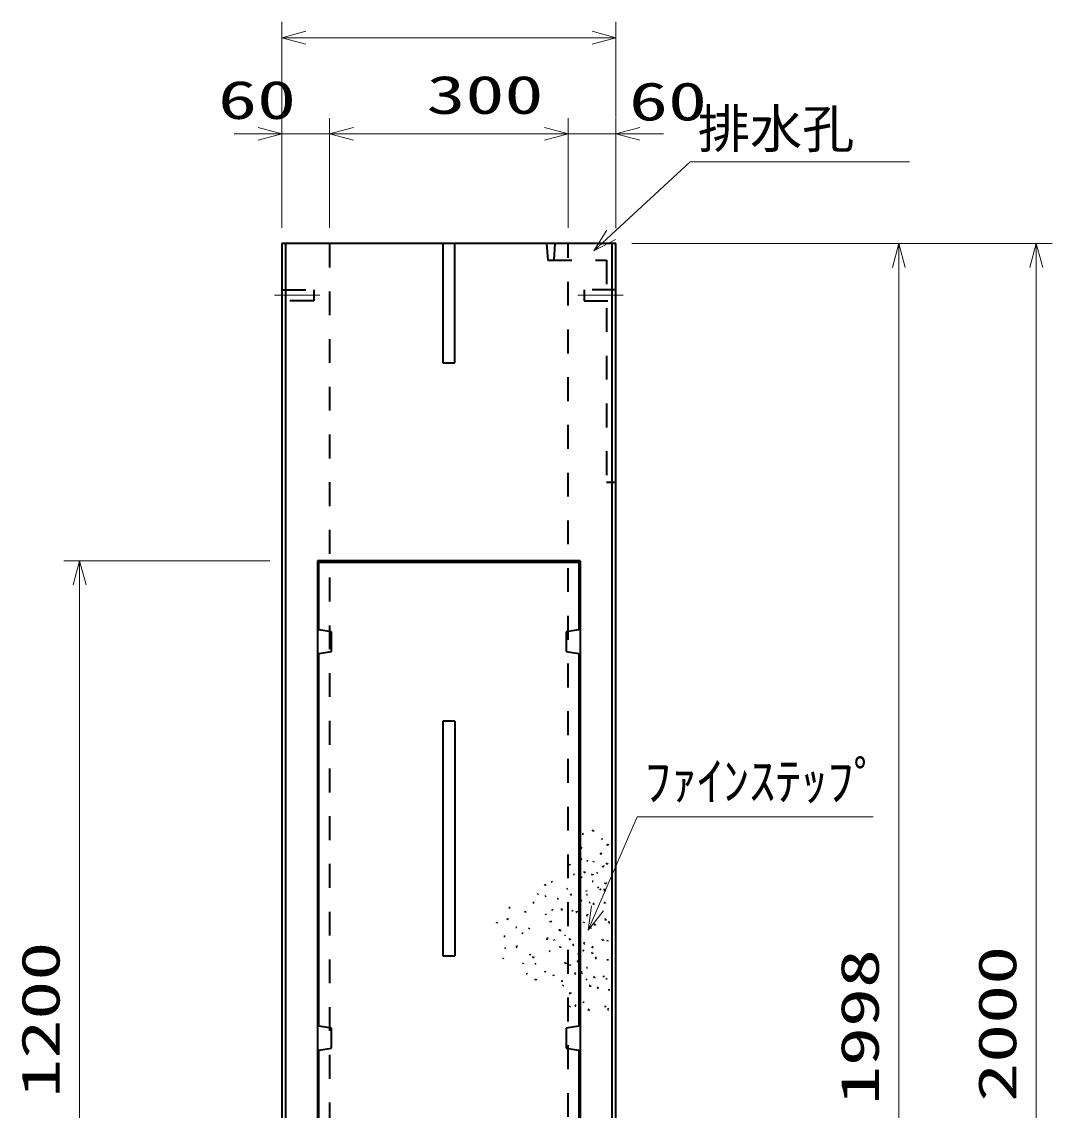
# Model space of a CAD drawing. Units: millimetres on the paper. Extents: x 15 to 1218, y 8 to 859.
# Drawn here: x 469.7 to 534.5, y 627 to 695.4 of the extents above; entities that cross this region are included whole.
import ezdxf
from ezdxf.enums import TextEntityAlignment as Align

# ---------------------------------------------------------------- set-up
doc = ezdxf.new("R2010")
doc.units = ezdxf.units.MM
doc.linetypes.add('USER2', pattern=[18.5, 12, -1.5, 3.5, -1.5])
doc.linetypes.add('USER3', pattern=[3, 1.5, -1.5])
for name, color, linetype, lineweight in [('D-BMK（構造物基準線）', 2, 'USER2', 18), ('D-STR-DIM（寸法）', 7, 'Continuous', 13), ('D-STR-HTXT（WS-旗）', 7, 'Continuous', 13), ('D-STR-HTXT（旗上げ）', 7, 'Continuous', 13), ('D-STR（構造物）', 1, 'Continuous', 35)]:
    doc.layers.add(name, color=color, linetype=linetype, lineweight=lineweight)
doc.styles.add('ＭＳ ゴシック', font='')
doc.styles.get('ＭＳ ゴシック').set_extended_font_data('MS Gothic')

# ---------------------------------------------------------------- blocks, each defined once
blk = doc.blocks.new('_Open30')
at = {"color": 7, "linetype": 'Continuous', "lineweight": 13}
for p, q in [((-1, 0.2679), (0, 0)), ((0, 0), (-1, -0.2679)), ((0, 0), (-1, 0))]:
    blk.add_line(p, q, dxfattribs=at)

msp = doc.modelspace()

# ---------------------------------------------------------------- linework, layer by layer
at = {"layer": 'D-BMK（構造物基準線）'}
for p, q in [((485.56, 678.222), (488.409, 678.222)), ((485.56, 678.222), (488.409, 678.222)), ((504.635, 678.222), (507.484, 678.222)), ((504.635, 678.222), (507.484, 678.222))]:
    msp.add_line(p, q, dxfattribs=at)
at = {"layer": 'D-STR-DIM（寸法）'}
for p, q in [((486.022, 689.369), (486.022, 695.419)), ((486.022, 689.369), (486.022, 695.419)), ((507.022, 689.399), (507.022, 695.419)), ((507.022, 689.399), (507.022, 695.419)), ((487.522, 694.419), (505.522, 694.419)), ((487.522, 694.419), (505.522, 694.419)), ((486.022, 682.472), (486.022, 689.369)), ((486.022, 682.472), (486.022, 689.369)), ((489.022, 682.472), (489.022, 689.369)), ((489.022, 682.524), (489.022, 689.369)), ((489.022, 682.524), (489.022, 689.369)), ((504.022, 682.472), (504.022, 689.369)), ((504.022, 682.472), (504.022, 689.369)), ((504.022, 682.472), (504.022, 689.369)), ((507.022, 682.442), (507.022, 689.369)), ((507.022, 682.442), (507.022, 689.369)), ((484.522, 688.369), (483.022, 688.369)), ((484.522, 688.369), (483.022, 688.369)), ((486.022, 688.369), (489.022, 688.369)), ((486.022, 688.369), (489.022, 688.369)), ((490.522, 688.369), (502.522, 688.369)), ((490.522, 688.369), (492.022, 688.369)), ((490.522, 688.369), (492.022, 688.369)), ((502.522, 688.369), (501.022, 688.369)), ((502.522, 688.369), (501.022, 688.369)), ((504.022, 688.369), (507.022, 688.369)), ((504.022, 688.369), (507.022, 688.369)), ((508.522, 688.369), (510.022, 688.369)), ((508.522, 688.369), (510.022, 688.369)), ((508.022, 681.472), (525.811, 681.472)), ((508.022, 681.472), (525.811, 681.472)), ((524.374, 681.472), (534.451, 681.472)), ((524.374, 681.472), (534.451, 681.472)), ((524.811, 583.072), (524.811, 679.972)), ((524.811, 583.072), (524.811, 679.972)), ((533.451, 582.972), (533.451, 679.972)), ((533.451, 582.972), (533.451, 679.972)), ((485.272, 661.522), (472.309, 661.522)), ((485.272, 661.522), (472.309, 661.522)), ((473.309, 603.022), (473.309, 660.022)), ((473.309, 603.022), (473.309, 660.022))]:
    msp.add_line(p, q, dxfattribs=at)
at = {"layer": 'D-STR-HTXT（WS-旗）'}
msp.add_lwpolyline([(525.476, 686.619), (511.688, 686.619), (506.73, 682.03)], dxfattribs=at)
msp.add_lwpolyline([(525.476, 686.619), (511.688, 686.619), (506.73, 682.03)], dxfattribs=at)
at = {"layer": 'D-STR-HTXT（旗上げ）'}
msp.add_lwpolyline([(523.195, 645.431), (508.365, 645.431), (505.866, 639.681)], dxfattribs=at)
msp.add_lwpolyline([(523.195, 645.431), (508.365, 645.431), (505.866, 639.681)], dxfattribs=at)
at = {"layer": 'D-STR（構造物）'}
for p, q in [((507.022, 681.472), (486.022, 681.472)), ((486.022, 681.472), (486.022, 581.572)), ((507.022, 681.472), (486.022, 681.472)), ((486.022, 681.472), (486.022, 581.572)), ((486.272, 581.572), (486.272, 681.472)), ((486.272, 581.572), (486.272, 681.472)), ((496.147, 681.472), (496.147, 673.972)), ((496.147, 681.472), (496.147, 673.972)), ((496.897, 673.972), (496.897, 681.472)), ((496.897, 673.972), (496.897, 681.472)), ((506.772, 681.472), (506.772, 581.572)), ((506.772, 681.472), (506.772, 581.572)), ((507.022, 581.572), (507.022, 681.472)), ((507.022, 581.572), (507.022, 681.472)), ((496.147, 673.972), (496.897, 673.972)), ((496.147, 673.972), (496.897, 673.972)), ((504.772, 661.522), (488.272, 661.522)), ((488.272, 661.522), (488.272, 601.522)), ((504.772, 661.522), (488.272, 661.522)), ((488.272, 661.522), (488.272, 601.522)), ((488.347, 657.197), (488.347, 661.447)), ((488.347, 661.447), (504.697, 661.447)), ((488.347, 657.197), (488.347, 661.447)), ((488.347, 661.447), (504.697, 661.447)), ((504.697, 661.447), (504.697, 657.197)), ((504.697, 661.447), (504.697, 657.197)), ((504.772, 661.522), (504.772, 601.522)), ((504.772, 661.522), (504.772, 601.522)), ((489.147, 657.072), (488.347, 657.197)), ((489.147, 657.072), (488.347, 657.197)), ((489.147, 655.822), (489.147, 657.072)), ((489.147, 655.822), (489.147, 657.072)), ((504.697, 657.197), (503.897, 657.072)), ((504.697, 657.197), (503.897, 657.072)), ((503.897, 657.072), (503.897, 655.822)), ((503.897, 657.072), (503.897, 655.822)), ((488.347, 655.697), (489.147, 655.822)), ((488.347, 655.697), (489.147, 655.822)), ((488.347, 632.272), (488.347, 655.697)), ((488.347, 632.272), (488.347, 655.697)), ((503.897, 655.822), (504.697, 655.697)), ((503.897, 655.822), (504.697, 655.697)), ((504.697, 655.697), (504.697, 632.272)), ((504.697, 655.697), (504.697, 632.272)), ((496.147, 651.447), (496.147, 636.697)), ((496.897, 651.447), (496.147, 651.447)), ((496.147, 651.447), (496.147, 636.697)), ((496.897, 651.447), (496.147, 651.447)), ((496.897, 651.447), (496.897, 636.697)), ((496.897, 651.447), (496.897, 636.697)), ((504.905, 644.375), (504.977, 644.356)), ((504.905, 644.375), (504.977, 644.356)), ((505.53, 644.55), (505.587, 644.598)), ((505.53, 644.55), (505.587, 644.598)), ((505.587, 644.598), (505.636, 644.541)), ((505.587, 644.598), (505.636, 644.541)), ((506.106, 644.044), (506.181, 644.044)), ((506.106, 644.044), (506.181, 644.044)), ((504.79, 643.52), (504.843, 643.467)), ((504.79, 643.52), (504.843, 643.467)), ((504.843, 643.467), (504.897, 643.52)), ((504.843, 643.467), (504.897, 643.52)), ((506.453, 643.659), (506.506, 643.712)), ((506.453, 643.659), (506.506, 643.712)), ((506.506, 643.712), (506.559, 643.659)), ((506.506, 643.712), (506.559, 643.659)), ((504.884, 642.798), (504.819, 642.76)), ((504.884, 642.798), (504.819, 642.76)), ((505.271, 642.648), (505.197, 642.661)), ((505.271, 642.648), (505.197, 642.661)), ((505.609, 642.577), (505.635, 642.647)), ((505.609, 642.577), (505.635, 642.647)), ((506.089, 643.112), (506.017, 643.092)), ((506.089, 643.112), (506.017, 643.092)), ((506.07, 643.184), (506.089, 643.112)), ((506.07, 643.184), (506.089, 643.112)), ((504.136, 642.384), (504.13, 642.459)), ((504.136, 642.384), (504.13, 642.459)), ((505.054, 641.975), (504.992, 641.932)), ((505.054, 641.975), (504.992, 641.932)), ((505.054, 641.975), (505.097, 641.914)), ((505.054, 641.975), (505.097, 641.914)), ((505.818, 641.901), (505.886, 641.933)), ((505.818, 641.901), (505.886, 641.933)), ((506.206, 642.274), (506.219, 642.348)), ((506.206, 642.274), (506.219, 642.348)), ((506.219, 642.348), (506.293, 642.335)), ((506.219, 642.348), (506.293, 642.335)), ((506.401, 642.474), (506.463, 642.517)), ((506.401, 642.474), (506.463, 642.517)), ((506.463, 642.517), (506.506, 642.456)), ((506.463, 642.517), (506.506, 642.456)), ((502.591, 641.13), (502.538, 641.183)), ((502.591, 641.13), (502.538, 641.183)), ((502.591, 641.13), (502.644, 641.183)), ((502.591, 641.13), (502.644, 641.183)), ((503.007, 641.307), (502.969, 641.372)), ((503.007, 641.307), (502.969, 641.372)), ((504.425, 641.786), (504.354, 641.812)), ((504.425, 641.786), (504.354, 641.812)), ((504.837, 641.67), (504.869, 641.602)), ((504.837, 641.67), (504.869, 641.602)), ((505.488, 641.798), (505.549, 641.841)), ((505.488, 641.798), (505.549, 641.841)), ((505.596, 641.371), (505.522, 641.378)), ((505.596, 641.371), (505.522, 641.378)), ((505.549, 641.841), (505.592, 641.78)), ((505.549, 641.841), (505.592, 641.78)), ((506.334, 641.223), (506.371, 641.288)), ((506.334, 641.223), (506.371, 641.288)), ((506.371, 641.288), (506.436, 641.25)), ((506.371, 641.288), (506.436, 641.25)), ((502.119, 640.547), (502.138, 640.619)), ((502.119, 640.547), (502.138, 640.619)), ((503.972, 640.927), (503.915, 640.879)), ((503.972, 640.927), (503.915, 640.879)), ((504.157, 640.591), (504.219, 640.548)), ((504.157, 640.591), (504.219, 640.548)), ((504.219, 640.548), (504.176, 640.487)), ((504.219, 640.548), (504.176, 640.487)), ((505.165, 640.562), (505.24, 640.562)), ((505.165, 640.562), (505.24, 640.562)), ((505.184, 640.732), (505.17, 640.806)), ((505.184, 640.732), (505.17, 640.806)), ((505.94, 640.955), (505.892, 641.012)), ((505.94, 640.955), (505.892, 641.012)), ((506.051, 640.897), (505.99, 640.854)), ((506.051, 640.897), (505.99, 640.854)), ((506.094, 640.836), (506.051, 640.897)), ((506.094, 640.836), (506.051, 640.897)), ((506.343, 640.845), (506.269, 640.858)), ((506.343, 640.845), (506.269, 640.858)), ((506.33, 640.771), (506.343, 640.845)), ((506.33, 640.771), (506.343, 640.845)), ((501.809, 640.04), (501.884, 640.046)), ((501.809, 640.04), (501.884, 640.046)), ((502.566, 640.422), (502.631, 640.46)), ((502.566, 640.422), (502.631, 640.46)), ((503.383, 640.309), (503.357, 640.239)), ((503.383, 640.309), (503.357, 640.239)), ((504.8, 640.191), (504.875, 640.184)), ((504.8, 640.191), (504.875, 640.184)), ((505.408, 640.04), (505.336, 640.021)), ((505.408, 640.04), (505.336, 640.021)), ((505.571, 640.003), (505.632, 639.96)), ((505.571, 640.003), (505.632, 639.96)), ((505.632, 639.96), (505.589, 639.898)), ((505.632, 639.96), (505.589, 639.898)), ((506.252, 640.047), (506.326, 640.06)), ((506.252, 640.047), (506.326, 640.06)), ((506.326, 640.06), (506.339, 639.986)), ((506.326, 640.06), (506.339, 639.986)), ((500.366, 639.716), (500.291, 639.722)), ((500.366, 639.716), (500.291, 639.722)), ((501.331, 639.425), (501.337, 639.5)), ((501.331, 639.425), (501.337, 639.5)), ((502.585, 639.333), (502.617, 639.265)), ((502.585, 639.333), (502.617, 639.265)), ((503.074, 639.573), (503, 639.58)), ((503.074, 639.573), (503, 639.58)), ((503.634, 639.595), (503.566, 639.563)), ((503.634, 639.595), (503.566, 639.563)), ((503.634, 639.595), (503.602, 639.663)), ((503.634, 639.595), (503.602, 639.663)), ((504.321, 639.489), (504.273, 639.547)), ((504.321, 639.489), (504.273, 639.547)), ((504.574, 639.45), (504.509, 639.413)), ((504.574, 639.45), (504.509, 639.413)), ((504.536, 639.515), (504.574, 639.45)), ((504.536, 639.515), (504.574, 639.45)), ((505.178, 639.224), (505.25, 639.244)), ((505.178, 639.224), (505.25, 639.244)), ((505.25, 639.244), (505.231, 639.316)), ((505.25, 639.244), (505.231, 639.316)), ((499.526, 638.803), (499.506, 638.73)), ((499.526, 638.803), (499.506, 638.73)), ((500.209, 639.026), (500.151, 638.978)), ((500.209, 639.026), (500.151, 638.978)), ((500.257, 638.969), (500.209, 639.026)), ((500.257, 638.969), (500.209, 639.026)), ((500.802, 638.472), (500.727, 638.472)), ((500.802, 638.472), (500.727, 638.472)), ((501.549, 638.389), (501.581, 638.456)), ((501.549, 638.389), (501.581, 638.456)), ((502.86, 638.835), (502.917, 638.884)), ((502.86, 638.835), (502.917, 638.884)), ((502.917, 638.884), (502.965, 638.826)), ((502.917, 638.884), (502.965, 638.826)), ((505.014, 638.843), (504.977, 638.778)), ((505.014, 638.843), (504.977, 638.778)), ((505.437, 638.487), (505.424, 638.413)), ((505.437, 638.487), (505.424, 638.413)), ((505.692, 638.677), (505.63, 638.634)), ((505.692, 638.677), (505.63, 638.634)), ((505.692, 638.677), (505.735, 638.615)), ((505.692, 638.677), (505.735, 638.615)), ((506.382, 638.992), (506.308, 638.979)), ((506.382, 638.992), (506.308, 638.979)), ((506.395, 638.918), (506.382, 638.992)), ((506.395, 638.918), (506.382, 638.992)), ((506.624, 638.822), (506.562, 638.865)), ((506.624, 638.822), (506.562, 638.865)), ((506.581, 638.76), (506.624, 638.822)), ((506.581, 638.76), (506.624, 638.822)), ((499.978, 637.926), (500.053, 637.926)), ((499.978, 637.926), (500.053, 637.926)), ((501.18, 638.087), (501.127, 638.14)), ((501.18, 638.087), (501.127, 638.14)), ((502.687, 637.784), (502.687, 637.709)), ((502.762, 637.784), (502.687, 637.784)), ((502.687, 637.784), (502.687, 637.709)), ((502.762, 637.784), (502.687, 637.784)), ((503.435, 638.329), (503.51, 638.329)), ((503.435, 638.329), (503.51, 638.329)), ((503.51, 638.329), (503.51, 638.254)), ((503.51, 638.329), (503.51, 638.254)), ((503.836, 637.998), (503.783, 637.945)), ((503.836, 637.998), (503.783, 637.945)), ((504.115, 637.762), (504.057, 637.714)), ((504.115, 637.762), (504.057, 637.714)), ((504.115, 637.762), (504.163, 637.705)), ((504.115, 637.762), (504.163, 637.705)), ((500.082, 637.209), (500.025, 637.161)), ((500.082, 637.209), (500.025, 637.161)), ((500.747, 637.221), (500.812, 637.258)), ((500.747, 637.221), (500.812, 637.258)), ((500.812, 637.258), (500.774, 637.323)), ((500.812, 637.258), (500.774, 637.323)), ((503.155, 637.657), (503.135, 637.729)), ((503.155, 637.657), (503.135, 637.729)), ((503.537, 637.264), (503.469, 637.233)), ((503.537, 637.264), (503.469, 637.233)), ((503.569, 637.196), (503.537, 637.264)), ((503.569, 637.196), (503.537, 637.264)), ((504.3, 637.427), (504.361, 637.384)), ((504.3, 637.427), (504.361, 637.384)), ((504.361, 637.384), (504.318, 637.322)), ((504.361, 637.384), (504.318, 637.322)), ((505.005, 637.434), (505.062, 637.482)), ((505.005, 637.434), (505.062, 637.482)), ((505.062, 637.482), (505.014, 637.539)), ((505.062, 637.482), (505.014, 637.539)), ((505.571, 637.249), (505.499, 637.268)), ((505.571, 637.249), (505.499, 637.268)), ((505.552, 637.176), (505.571, 637.249)), ((505.552, 637.176), (505.571, 637.249)), ((506.132, 637.689), (506.194, 637.732)), ((506.132, 637.689), (506.194, 637.732)), ((506.194, 637.732), (506.237, 637.671)), ((506.194, 637.732), (506.237, 637.671)), ((506.485, 637.68), (506.472, 637.606)), ((506.485, 637.68), (506.472, 637.606)), ((496.147, 636.697), (496.897, 636.697)), ((496.147, 636.697), (496.897, 636.697)), ((499.943, 636.571), (499.923, 636.498)), ((499.943, 636.571), (499.923, 636.498)), ((501.642, 636.725), (501.622, 636.798)), ((501.642, 636.725), (501.622, 636.798)), ((501.826, 636.638), (501.761, 636.6)), ((501.826, 636.638), (501.761, 636.6)), ((501.826, 636.638), (501.863, 636.573)), ((501.826, 636.638), (501.863, 636.573)), ((502.823, 637.014), (502.893, 636.988)), ((502.823, 637.014), (502.893, 636.988)), ((504.695, 636.796), (504.62, 636.796)), ((504.695, 636.796), (504.62, 636.796)), ((504.621, 636.42), (504.64, 636.348)), ((504.621, 636.42), (504.64, 636.348)), ((505.017, 637.019), (504.942, 637.026)), ((505.017, 637.019), (504.942, 637.026)), ((505.551, 636.875), (505.478, 636.856)), ((505.551, 636.875), (505.478, 636.856)), ((505.57, 636.803), (505.551, 636.875)), ((505.57, 636.803), (505.551, 636.875)), ((505.737, 636.518), (505.795, 636.566)), ((505.737, 636.518), (505.795, 636.566)), ((505.795, 636.566), (505.746, 636.623)), ((505.795, 636.566), (505.746, 636.623)), ((506.491, 636.483), (506.484, 636.409)), ((506.491, 636.483), (506.484, 636.409)), ((501.188, 636.261), (501.162, 636.19)), ((501.188, 636.261), (501.162, 636.19)), ((501.95, 636.169), (502.003, 636.222)), ((501.95, 636.169), (502.003, 636.222)), ((502.566, 635.677), (502.585, 635.749)), ((502.566, 635.677), (502.585, 635.749)), ((503.868, 636.247), (503.8, 636.216)), ((503.868, 636.247), (503.8, 636.216)), ((503.899, 636.179), (503.868, 636.247)), ((503.899, 636.179), (503.868, 636.247)), ((504.146, 636.145), (504.12, 636.075)), ((504.146, 636.145), (504.12, 636.075)), ((504.64, 636.348), (504.568, 636.328)), ((504.64, 636.348), (504.568, 636.328)), ((505.165, 635.973), (505.24, 635.973)), ((505.165, 635.973), (505.24, 635.973)), ((501.407, 635.615), (501.438, 635.547)), ((501.407, 635.615), (501.438, 635.547)), ((501.93, 635.19), (501.987, 635.238)), ((501.93, 635.19), (501.987, 635.238)), ((501.987, 635.238), (502.035, 635.181)), ((501.987, 635.238), (502.035, 635.181)), ((503.086, 635.515), (503.093, 635.44)), ((503.086, 635.515), (503.093, 635.44)), ((503.612, 635.143), (503.612, 635.068)), ((503.612, 635.143), (503.612, 635.068)), ((504.488, 635.595), (504.415, 635.615)), ((504.488, 635.595), (504.415, 635.615)), ((504.468, 635.523), (504.488, 635.595)), ((504.468, 635.523), (504.488, 635.595)), ((504.909, 635.647), (504.856, 635.7)), ((504.909, 635.647), (504.856, 635.7)), ((504.856, 635.594), (504.909, 635.647)), ((504.856, 635.594), (504.909, 635.647)), ((505.225, 635.194), (505.157, 635.225)), ((505.225, 635.194), (505.157, 635.225)), ((505.677, 635.365), (505.605, 635.384)), ((505.677, 635.365), (505.605, 635.384)), ((505.677, 635.365), (505.658, 635.292)), ((505.677, 635.365), (505.658, 635.292)), ((506.262, 635.363), (506.268, 635.437)), ((506.262, 635.363), (506.268, 635.437)), ((506.458, 635.21), (506.41, 635.267)), ((506.458, 635.21), (506.41, 635.267)), ((503.728, 634.85), (503.675, 634.797)), ((503.728, 634.85), (503.675, 634.797)), ((504.157, 634.394), (504.157, 634.319)), ((504.157, 634.394), (504.157, 634.319)), ((504.711, 634.912), (504.654, 634.864)), ((504.711, 634.912), (504.654, 634.864)), ((504.711, 634.912), (504.663, 634.97)), ((504.711, 634.912), (504.663, 634.97)), ((504.801, 634.837), (504.801, 634.912)), ((504.801, 634.837), (504.801, 634.912)), ((505.332, 634.836), (505.407, 634.83)), ((505.332, 634.836), (505.407, 634.83)), ((505.407, 634.83), (505.401, 634.755)), ((505.407, 634.83), (505.401, 634.755)), ((505.901, 634.682), (505.843, 634.634)), ((505.901, 634.682), (505.843, 634.634)), ((505.853, 634.739), (505.901, 634.682)), ((505.853, 634.739), (505.901, 634.682)), ((506.59, 634.525), (506.597, 634.599)), ((506.59, 634.525), (506.597, 634.599)), ((504.157, 634.319), (504.082, 634.319)), ((504.157, 634.319), (504.082, 634.319)), ((504.962, 633.816), (505.015, 633.763)), ((504.962, 633.816), (505.015, 633.763)), ((504.141, 633.54), (504.11, 633.472)), ((504.141, 633.54), (504.11, 633.472)), ((504.506, 633.557), (504.453, 633.61)), ((504.506, 633.557), (504.453, 633.61)), ((504.453, 633.504), (504.506, 633.557)), ((504.453, 633.504), (504.506, 633.557)), ((505.263, 633.341), (505.331, 633.31)), ((505.263, 633.341), (505.331, 633.31)), ((505.331, 633.31), (505.299, 633.242)), ((505.331, 633.31), (505.299, 633.242)), ((506.368, 633.479), (506.374, 633.553)), ((506.368, 633.479), (506.374, 633.553)), ((506.507, 633.278), (506.564, 633.326)), ((506.507, 633.278), (506.564, 633.326)), ((506.564, 633.326), (506.516, 633.383)), ((506.564, 633.326), (506.516, 633.383)), ((489.147, 632.147), (488.347, 632.272)), ((489.147, 632.147), (488.347, 632.272)), ((489.147, 630.897), (489.147, 632.147)), ((489.147, 630.897), (489.147, 632.147)), ((504.697, 632.272), (503.897, 632.147)), ((504.697, 632.272), (503.897, 632.147)), ((503.897, 632.147), (503.897, 630.897)), ((503.897, 632.147), (503.897, 630.897)), ((488.347, 630.772), (489.147, 630.897)), ((488.347, 630.772), (489.147, 630.897)), ((488.347, 607.347), (488.347, 630.772)), ((488.347, 607.347), (488.347, 630.772)), ((503.897, 630.897), (504.697, 630.772)), ((503.897, 630.897), (504.697, 630.772)), ((504.697, 630.772), (504.697, 607.347)), ((504.697, 630.772), (504.697, 607.347))]:
    msp.add_line(p, q, dxfattribs=at)
at = {"layer": 'D-STR（構造物）', "linetype": 'USER3'}
for p, q in [((489.022, 681.472), (489.022, 581.572)), ((489.022, 681.472), (489.022, 581.572)), ((502.663, 681.472), (502.744, 680.422)), ((502.663, 681.472), (502.744, 680.422)), ((503.184, 681.472), (503.11, 680.422)), ((503.184, 681.472), (503.11, 680.422)), ((504.022, 581.572), (504.022, 681.472)), ((504.022, 581.572), (504.022, 681.472)), ((502.744, 680.422), (506.44, 680.422)), ((502.744, 680.422), (506.44, 680.422)), ((506.44, 680.422), (506.44, 666.472)), ((506.44, 680.422), (506.44, 666.472)), ((486.022, 678.572), (488.022, 678.572)), ((486.022, 678.572), (488.022, 678.572)), ((488.022, 678.572), (488.022, 677.872)), ((488.022, 678.572), (488.022, 677.872)), ((507.022, 678.572), (505.022, 678.572)), ((505.022, 678.572), (505.022, 677.872)), ((507.022, 678.572), (505.022, 678.572)), ((505.022, 678.572), (505.022, 677.872)), ((488.022, 677.872), (486.022, 677.872)), ((488.022, 677.872), (486.022, 677.872)), ((505.022, 677.872), (507.022, 677.872)), ((505.022, 677.872), (507.022, 677.872)), ((506.44, 666.472), (507.015, 666.472)), ((506.44, 666.472), (507.015, 666.472))]:
    msp.add_line(p, q, dxfattribs=at)

# ---------------------------------------------------------------- block references
at = {"layer": 'D-STR-DIM（寸法）', "xscale": 1.5, "yscale": 1.5}
for p, rotation in [((486.022, 694.419), 180), ((486.022, 694.419), 180), ((489.022, 688.369), 180), ((489.022, 688.369), 180), ((489.022, 688.369), 180), ((507.022, 688.369), 180), ((507.022, 688.369), 180), ((524.811, 681.472), 90), ((524.811, 681.472), 90), ((533.451, 681.472), 90), ((533.451, 681.472), 90), ((473.309, 661.522), 90), ((473.309, 661.522), 90)]:
    msp.add_blockref('_Open30', p, dxfattribs=dict(at, rotation=rotation))
for p in [(507.022, 694.419), (507.022, 694.419), (486.022, 688.369), (486.022, 688.369), (504.022, 688.369), (504.022, 688.369), (504.022, 688.369)]:
    msp.add_blockref('_Open30', p, dxfattribs=at)
at = {"layer": 'D-STR-HTXT（WS-旗）', "xscale": 1.5, "yscale": 1.5, "rotation": 222.78711}
msp.add_blockref('_Open30', (505.629, 681.011), dxfattribs=at)
msp.add_blockref('_Open30', (505.629, 681.011), dxfattribs=at)
at = {"layer": 'D-STR-HTXT（旗上げ）', "xscale": 1.5, "yscale": 1.5, "rotation": 246.50838}
msp.add_blockref('_Open30', (505.268, 638.305), dxfattribs=at)
msp.add_blockref('_Open30', (505.268, 638.305), dxfattribs=at)

# ---------------------------------------------------------------- texts
at = {"layer": 'D-STR-DIM（寸法）', "style": 'ＭＳ ゴシック', "width": 1.5}
for s, p in [('300', (495.106, 688.906)), ('60', (482.008, 688.587)), ('60', (482.008, 688.587)), ('60', (507.842, 688.493)), ('60', (507.842, 688.493))]:
    msp.add_text(s, height=2.405, dxfattribs=at).set_placement(p, align=Align.BOTTOM_LEFT)
for s, p in [('1200', (472.771, 627.772)), ('1200', (472.771, 627.772)), ('1998', (524.274, 627.314)), ('1998', (524.274, 627.314)), ('2000', (532.914, 627.514)), ('2000', (532.914, 627.514))]:
    msp.add_text(s, height=2.405, rotation=90, dxfattribs=at).set_placement(p, align=Align.BOTTOM_LEFT)
at = {"layer": 'D-STR-HTXT（WS-旗）', "style": 'ＭＳ ゴシック'}
msp.add_text('排水孔', height=2.405, dxfattribs=at).set_placement((512.169, 686.77), align=Align.BOTTOM_LEFT)
msp.add_text('排水孔', height=2.405, dxfattribs=at).set_placement((512.169, 686.77), align=Align.BOTTOM_LEFT)
at = {"layer": 'D-STR-HTXT（旗上げ）', "style": 'ＭＳ ゴシック'}
msp.add_text('ﾌｧｲﾝｽﾃｯﾌﾟ', height=2.405, dxfattribs=at).set_placement((508.845, 645.755), align=Align.BOTTOM_LEFT)
msp.add_text('ﾌｧｲﾝｽﾃｯﾌﾟ', height=2.405, dxfattribs=at).set_placement((508.845, 645.755), align=Align.BOTTOM_LEFT)

doc.saveas('drawing.dxf')
